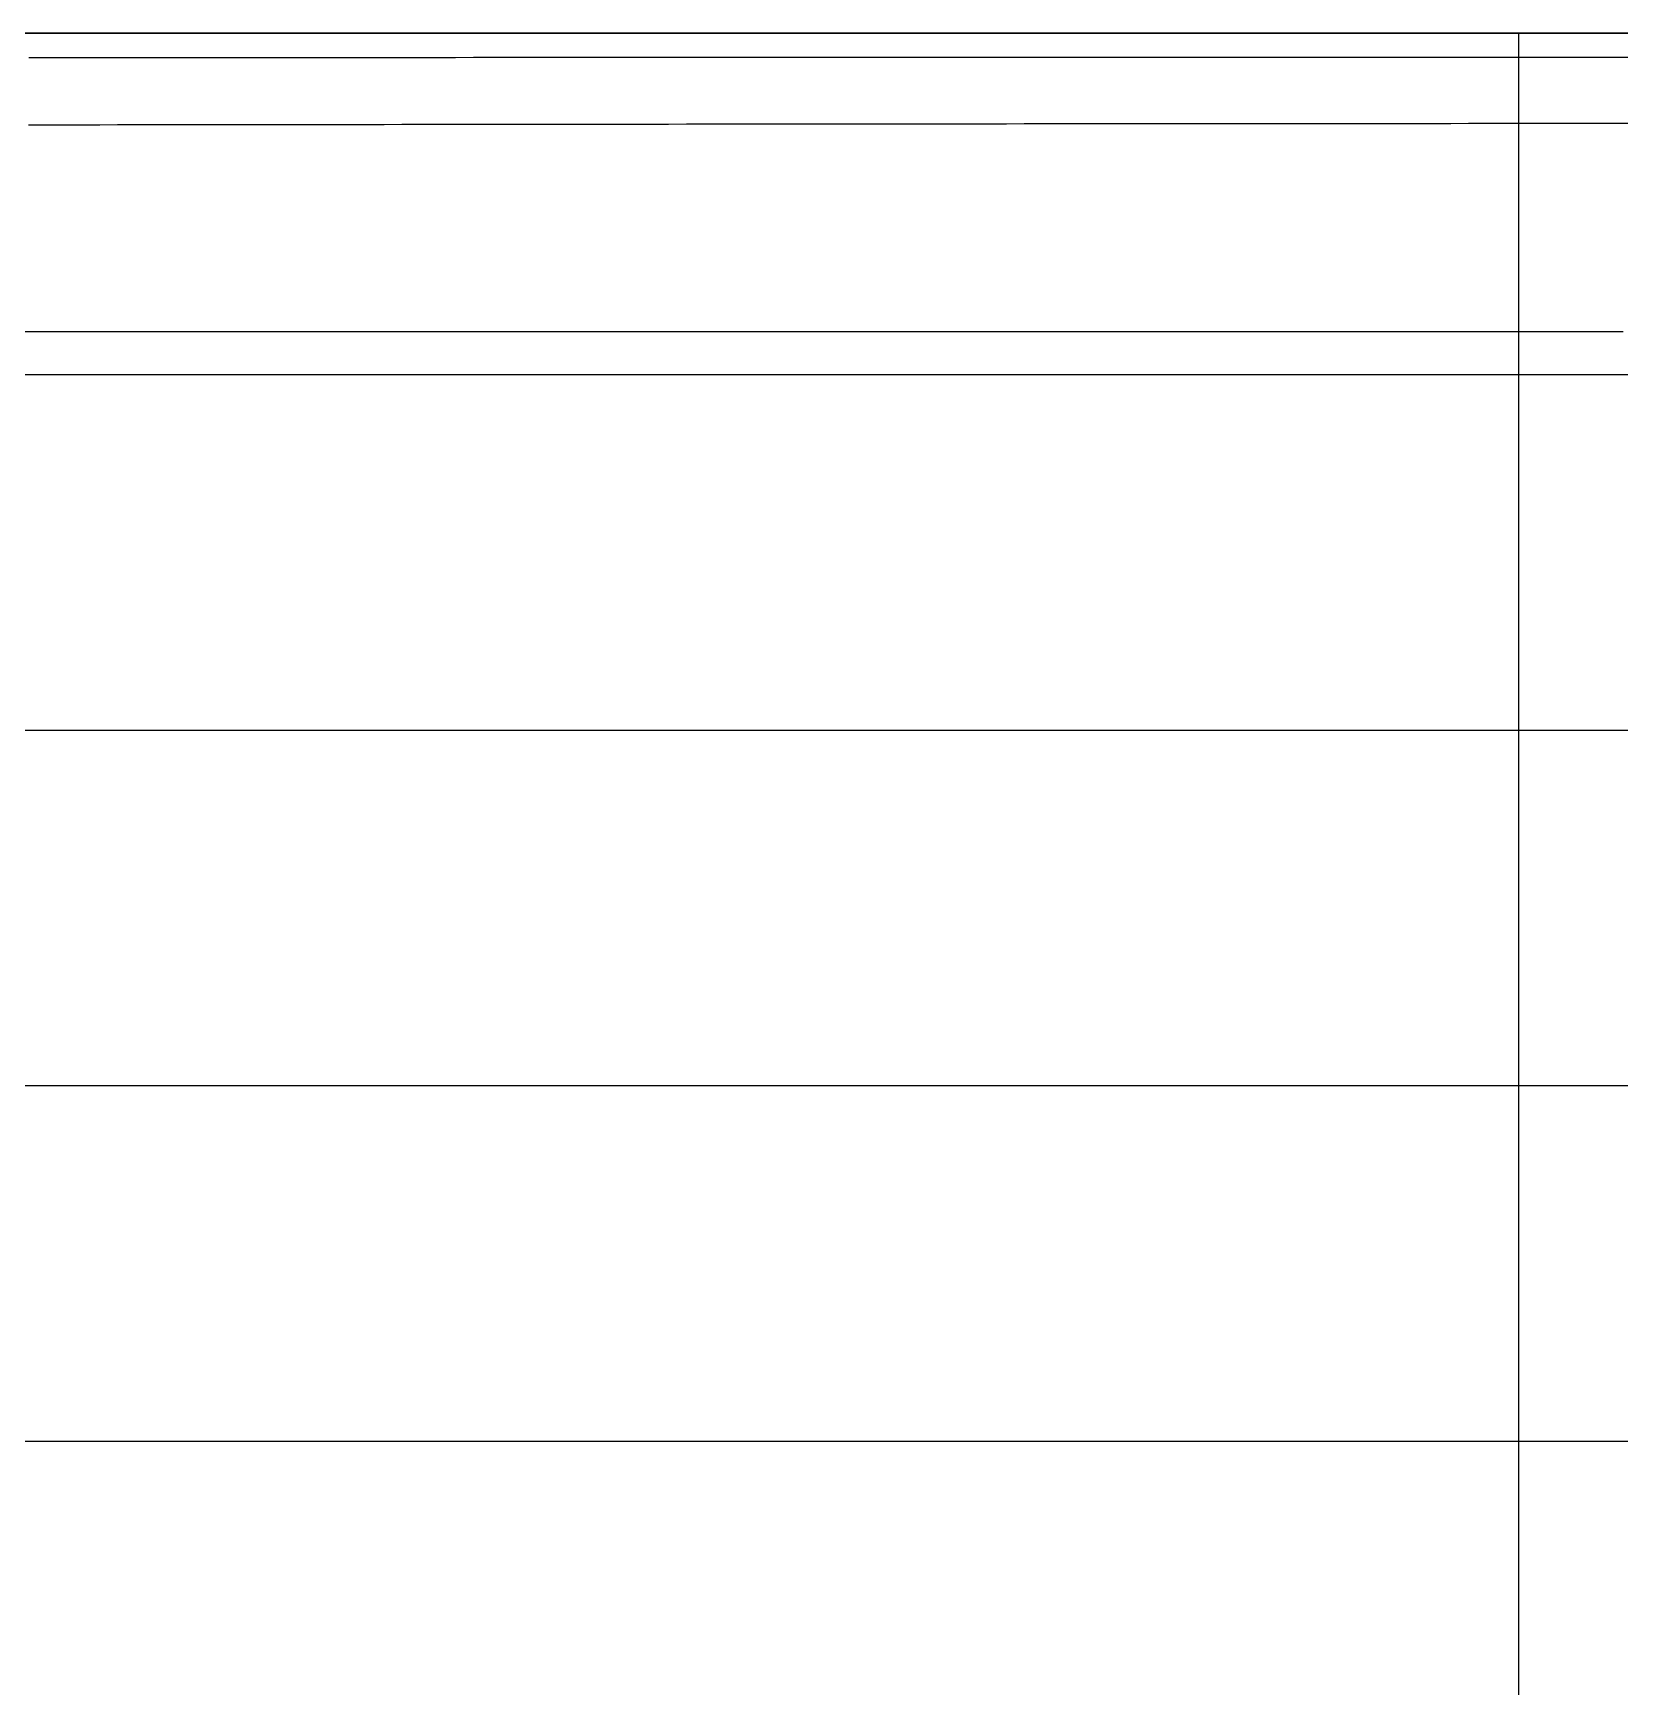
# Model space of a CAD drawing. Header units: millimetres. Extents: x 219888 to 472088, y 91183 to 209983.
# Drawn here: x 328426 to 337352, y 132037 to 141340 of the extents above; entities that cross this region are included whole.
import ezdxf

# ---------------------------------------------------------------- set-up
doc = ezdxf.new("R2010")
doc.units = ezdxf.units.MM
doc.layers.add('Waterlines', color=7, linetype='Continuous')
doc.layers.add('网格线和标注', color=7, linetype='Continuous')

msp = doc.modelspace()

# ---------------------------------------------------------------- linework, layer by layer
at = {"layer": 'Waterlines', "color": 135}
for points in [[(337427.114, 141339.696), (337327.104, 141339.696), (337227.114, 141339.696), (337127.084, 141339.696), (337027.074, 141339.696), (336927.104, 141339.696), (336827.064, 141339.696), (336727.064, 141339.696), (336627.084, 141339.696), (336527.064, 141339.696), (336427.064, 141339.696), (336327.054, 141339.696), (336227.064, 141339.696), (336127.044, 141339.696), (336027.104, 141339.696), (335927.054, 141339.696), (335827.084, 141339.696), (335727.034, 141339.696), (335627.044, 141339.696), (335527.084, 141339.696), (335427.074, 141339.696), (335327.074, 141339.696), (335227.064, 141339.696), (335127.044, 141339.696), (335027.044, 141339.696), (334927.024, 141339.696), (334827.024, 141339.696), (334727.054, 141339.696), (334627.034, 141339.696), (334526.984, 141339.696), (334427.024, 141339.696), (334327.024, 141339.696), (334226.994, 141339.696), (334126.984, 141339.696), (334026.984, 141339.696), (333926.974, 141339.696), (333826.964, 141339.696), (333726.954, 141339.696), (333626.984, 141339.696), (333526.984, 141339.696), (333426.984, 141339.696), (333326.944, 141339.696), (333227.004, 141339.696), (333126.954, 141339.696), (333026.984, 141339.696), (332926.934, 141339.696), (332826.964, 141339.696), (332726.904, 141339.696), (332626.934, 141339.696), (332526.904, 141339.696), (332426.904, 141339.696), (332326.934, 141339.696), (332226.904, 141339.696), (332126.934, 141339.696), (332026.914, 141339.696), (331926.934, 141339.696), (331826.904, 141339.696), (331726.864, 141339.696), (331626.914, 141339.696), (331526.874, 141339.696), (331426.924, 141339.696), (331326.884, 141339.696), (331226.804, 141339.696), (331126.884, 141339.696), (331026.824, 141339.696), (330926.804, 141339.696), (330826.834, 141339.696), (330726.814, 141339.696), (330626.844, 141339.696), (330526.834, 141339.696), (330426.854, 141339.696), (330326.844, 141339.696), (330226.804, 141339.696), (330126.834, 141339.696), (330026.814, 141339.696), (329926.814, 141339.696), (329826.834, 141339.696), (329726.794, 141339.696), (329626.824, 141339.696), (329526.804, 141339.696), (329426.774, 141339.696), (329326.794, 141339.696), (329226.794, 141339.696), (329126.814, 141339.696), (329026.734, 141339.696), (328926.764, 141339.696), (328826.824, 141339.696), (328726.744, 141339.696), (328626.764, 141339.696), (328526.814, 141339.696), (328426.704, 141339.696), (328326.684, 141339.696)], [(337427.624, 141339.696), (337327.604, 141339.696), (337227.614, 141339.696), (337127.584, 141339.696), (337027.594, 141339.696), (336927.504, 141339.696), (336827.514, 141339.696), (336727.484, 141339.696), (336627.624, 141339.696), (336527.634, 141339.696), (336427.554, 141339.696), (336327.574, 141339.696), (336227.544, 141339.696), (336127.574, 141339.696), (336027.484, 141339.696), (335927.504, 141339.696), (335827.434, 141339.696), (335727.454, 141339.696), (335627.354, 141339.696), (335527.314, 141339.696), (335427.524, 141339.696), (335327.454, 141339.696), (335227.404, 141339.696), (335127.264, 141339.696), (335027.374, 141339.696), (334927.404, 141339.696), (334827.344, 141339.696), (334727.254, 141339.696), (334626.944, 141339.696), (334528.334, 141339.696), (334427.954, 141339.696), (334327.994, 141339.696), (334227.774, 141339.696), (334127.714, 141339.696), (334027.654, 141339.696), (333927.694, 141339.696), (333827.674, 141339.696), (333727.614, 141339.696), (333627.654, 141339.696), (333527.654, 141339.696), (333427.664, 141339.696), (333327.614, 141339.696), (333227.644, 141339.696), (333127.634, 141339.696), (333027.644, 141339.696), (332927.624, 141339.696), (332827.664, 141339.696), (332727.614, 141339.696), (332627.624, 141339.696), (332527.634, 141339.696), (332427.614, 141339.696), (332327.654, 141339.696), (332227.644, 141339.696), (332127.654, 141339.696), (332027.634, 141339.696), (331927.634, 141339.696), (331827.704, 141339.696), (331727.574, 141339.696), (331627.654, 141339.696), (331527.564, 141339.696), (331427.604, 141339.696), (331327.604, 141339.696), (331227.514, 141339.696), (331127.584, 141339.696), (331027.634, 141339.696), (330927.594, 141339.696), (330827.644, 141339.696), (330727.614, 141339.696), (330627.594, 141339.696), (330527.464, 141339.696), (330427.624, 141339.696), (330327.584, 141339.696), (330227.514, 141339.696), (330127.574, 141339.696), (330027.594, 141339.696), (329927.494, 141339.696), (329827.564, 141339.696), (329727.544, 141339.696), (329627.494, 141339.696), (329527.554, 141339.696), (329427.574, 141339.696), (329327.494, 141339.696), (329227.544, 141339.696), (329127.534, 141339.696), (329027.524, 141339.696), (328927.514, 141339.696), (328827.514, 141339.696), (328727.504, 141339.696), (328627.584, 141339.696), (328527.564, 141339.696), (328427.504, 141339.696), (328327.534, 141339.696)], [(337432.034, 141339.696), (337332.004, 141339.696), (337232.014, 141339.696), (337132.004, 141339.696), (337031.984, 141339.696), (336931.944, 141339.696), (336831.954, 141339.696), (336731.944, 141339.696), (336631.944, 141339.696), (336531.904, 141339.696), (336431.884, 141339.696), (336331.864, 141339.696), (336231.864, 141339.696), (336131.834, 141339.696), (336031.854, 141339.696), (335931.824, 141339.696), (335831.754, 141339.696), (335731.794, 141339.696), (335631.774, 141339.696), (335531.704, 141339.696), (335431.734, 141339.696), (335331.734, 141339.696), (335231.704, 141339.696), (335131.684, 141339.696), (335031.654, 141339.696), (334931.684, 141339.696), (334831.594, 141339.696), (334731.634, 141339.696), (334631.604, 141339.696), (334531.564, 141339.696), (334431.564, 141339.696), (334331.494, 141339.696), (334231.504, 141339.696), (334131.554, 141339.696), (334031.484, 141339.696), (333931.514, 141339.696), (333831.474, 141339.696), (333731.454, 141339.696), (333631.434, 141339.696), (333531.424, 141339.696), (333431.434, 141339.696), (333331.374, 141339.696), (333231.414, 141339.696), (333131.394, 141339.696), (333031.374, 141339.696), (332931.334, 141339.696), (332831.304, 141339.696), (332731.304, 141339.696), (332631.314, 141339.696), (332531.324, 141339.696), (332431.264, 141339.696), (332331.164, 141339.696), (332231.244, 141339.696), (332131.204, 141339.696), (332031.284, 141339.696), (331931.224, 141339.696), (331831.194, 141339.696), (331731.154, 141339.696), (331631.114, 141339.696), (331531.164, 141339.696), (331431.134, 141339.696), (331331.104, 141339.696), (331231.134, 141339.696), (331131.094, 141339.696), (331031.064, 141339.696), (330931.074, 141339.696), (330830.954, 141339.696), (330731.094, 141339.696), (330630.934, 141339.696), (330530.974, 141339.696), (330430.954, 141339.696), (330330.954, 141339.696), (330230.904, 141339.696), (330130.944, 141339.696), (330030.874, 141339.696), (329930.984, 141339.696), (329830.844, 141339.696), (329730.944, 141339.696), (329630.774, 141339.696), (329530.854, 141339.696), (329430.784, 141339.696), (329330.804, 141339.696), (329230.804, 141339.696), (329130.834, 141339.696), (329030.744, 141339.696), (328930.754, 141339.696), (328830.714, 141339.696), (328730.684, 141339.696), (328630.724, 141339.696), (328530.664, 141339.696), (328430.594, 141339.696), (328330.664, 141339.696)], [(337354.164, 141339.696), (337254.134, 141339.696), (337154.044, 141339.696), (337053.974, 141339.696), (336953.934, 141339.696), (336853.864, 141339.696), (336753.784, 141339.696), (336653.744, 141339.696), (336553.644, 141339.696), (336453.584, 141339.696), (336353.534, 141339.696), (336253.444, 141339.696), (336153.394, 141339.696), (336053.364, 141339.696), (335953.274, 141339.696), (335853.214, 141339.696), (335753.164, 141339.696), (335653.074, 141339.696), (335553.024, 141339.696), (335452.964, 141339.696), (335352.884, 141339.696), (335252.804, 141339.696), (335152.774, 141339.696), (335052.684, 141339.696), (334952.644, 141339.696), (334852.574, 141339.696), (334752.494, 141339.696), (334652.464, 141339.696), (334552.374, 141339.696), (334452.334, 141339.696), (334352.254, 141339.696), (334252.204, 141339.696), (334152.144, 141339.696), (334052.064, 141339.696), (333951.994, 141339.696), (333851.944, 141339.696), (333751.884, 141339.696), (333651.824, 141339.696), (333551.734, 141339.696), (333451.684, 141339.696), (333351.604, 141339.696), (333251.544, 141339.696), (333151.494, 141339.696), (333051.434, 141339.696), (332951.374, 141339.696), (332851.324, 141339.696), (332751.234, 141339.696), (332651.164, 141339.696), (332551.124, 141339.696), (332451.054, 141339.696), (332350.924, 141339.696), (332250.874, 141339.696), (332150.794, 141339.696), (332050.764, 141339.696), (331950.664, 141339.696), (331850.654, 141339.696), (331750.594, 141339.696), (331650.534, 141339.696), (331550.474, 141339.696), (331450.414, 141339.696), (331350.334, 141339.696), (331250.304, 141339.696), (331150.204, 141339.696), (331050.154, 141339.696), (330950.064, 141339.696), (330850.044, 141339.696), (330749.944, 141339.696), (330649.884, 141339.696), (330549.864, 141339.696), (330449.764, 141339.696), (330349.744, 141339.696), (330249.644, 141339.696), (330149.574, 141339.696), (330049.464, 141339.696), (329949.514, 141339.696), (329849.394, 141339.696), (329749.314, 141339.696), (329649.214, 141339.696), (329549.204, 141339.696), (329449.064, 141339.696), (329349.134, 141339.696), (329249.004, 141339.696), (329148.974, 141339.696), (329048.904, 141339.696), (328948.904, 141339.696), (328848.794, 141339.696), (328748.664, 141339.696), (328648.604, 141339.696), (328548.554, 141339.696), (328448.444, 141339.696), (328348.484, 141339.696)], [(337355.224, 141339.696), (337255.104, 141339.696), (337155.074, 141339.696), (337054.984, 141339.696), (336954.894, 141339.696), (336854.874, 141339.696), (336754.814, 141339.696), (336654.724, 141339.696), (336554.644, 141339.696), (336454.634, 141339.696), (336354.574, 141339.696), (336254.414, 141339.696), (336154.414, 141339.696), (336054.394, 141339.696), (335954.284, 141339.696), (335854.234, 141339.696), (335754.164, 141339.696), (335654.074, 141339.696), (335554.054, 141339.696), (335453.964, 141339.696), (335353.904, 141339.696), (335253.874, 141339.696), (335153.784, 141339.696), (335053.694, 141339.696), (334953.704, 141339.696), (334853.604, 141339.696), (334753.534, 141339.696), (334653.484, 141339.696), (334553.374, 141339.696), (334453.344, 141339.696), (334353.294, 141339.696), (334253.204, 141339.696), (334153.164, 141339.696), (334053.114, 141339.696), (333952.994, 141339.696), (333852.964, 141339.696), (333752.854, 141339.696), (333652.824, 141339.696), (333552.734, 141339.696), (333452.654, 141339.696), (333352.644, 141339.696), (333252.504, 141339.696), (333152.474, 141339.696), (333052.414, 141339.696), (332952.354, 141339.696), (332852.294, 141339.696), (332752.194, 141339.696), (332652.144, 141339.696), (332552.114, 141339.696), (332451.994, 141339.696), (332352.014, 141339.696), (332251.844, 141339.696), (332151.844, 141339.696), (332051.784, 141339.696), (331951.684, 141339.696), (331851.604, 141339.696), (331751.584, 141339.696), (331651.494, 141339.696), (331551.424, 141339.696), (331451.354, 141339.696), (331351.294, 141339.696), (331251.254, 141339.696), (331151.174, 141339.696), (331051.084, 141339.696), (330951.014, 141339.696), (330850.904, 141339.696), (330750.914, 141339.696), (330650.794, 141339.696), (330550.804, 141339.696), (330450.644, 141339.696), (330350.614, 141339.696), (330250.564, 141339.696), (330150.514, 141339.696), (330050.444, 141339.696), (329950.324, 141339.696), (329850.244, 141339.696), (329750.214, 141339.696), (329650.144, 141339.696), (329550.104, 141339.696), (329450.064, 141339.696), (329349.914, 141339.696), (329249.974, 141339.696), (329149.834, 141339.696), (329049.814, 141339.696), (328949.714, 141339.696), (328849.684, 141339.696), (328749.624, 141339.696), (328649.574, 141339.696), (328549.524, 141339.696), (328449.424, 141339.696), (328349.344, 141339.696)], [(337353.004, 141339.696), (337252.994, 141339.696), (337152.914, 141339.696), (337052.914, 141339.696), (336952.904, 141339.696), (336852.874, 141339.696), (336752.844, 141339.696), (336652.824, 141339.696), (336552.814, 141339.696), (336452.764, 141339.696), (336352.794, 141339.696), (336252.724, 141339.696), (336152.724, 141339.696), (336052.694, 141339.696), (335952.674, 141339.696), (335852.644, 141339.696), (335752.634, 141339.696), (335652.594, 141339.696), (335552.584, 141339.696), (335452.574, 141339.696), (335352.534, 141339.696), (335252.514, 141339.696), (335152.494, 141339.696), (335052.504, 141339.696), (334952.464, 141339.696), (334852.414, 141339.696), (334752.494, 141339.696), (334652.414, 141339.696), (334552.374, 141339.696), (334452.404, 141339.696), (334352.344, 141339.696), (334252.364, 141339.696), (334152.334, 141339.696), (334052.274, 141339.696), (333952.284, 141339.696), (333852.194, 141339.696), (333752.214, 141339.696), (333652.224, 141339.696), (333552.134, 141339.696), (333452.134, 141339.696), (333352.124, 141339.696), (333252.094, 141339.696), (333152.044, 141339.696), (333052.054, 141339.696), (332952.034, 141339.696), (332852.034, 141339.696), (332751.974, 141339.696), (332651.964, 141339.696), (332551.974, 141339.696), (332451.904, 141339.696), (332351.904, 141339.696), (332251.844, 141339.696), (332151.854, 141339.696), (332051.854, 141339.696), (331951.734, 141339.696), (331851.814, 141339.696), (331751.784, 141339.696), (331651.734, 141339.696), (331551.744, 141339.696), (331451.654, 141339.696), (331351.684, 141339.696), (331251.654, 141339.696), (331151.594, 141339.696), (331051.604, 141339.696), (330951.574, 141339.696), (330851.594, 141339.696), (330751.504, 141339.696), (330651.514, 141339.696), (330551.494, 141339.696), (330451.494, 141339.696), (330351.414, 141339.696), (330251.434, 141339.696), (330151.434, 141339.696), (330051.374, 141339.696), (329951.444, 141339.696), (329851.294, 141339.696), (329751.384, 141339.696), (329651.204, 141339.696), (329551.214, 141339.696), (329451.254, 141339.696), (329351.194, 141339.696), (329251.174, 141339.696), (329151.124, 141339.696), (329051.124, 141339.696), (328951.124, 141339.696), (328851.074, 141339.696), (328751.044, 141339.696), (328651.054, 141339.696), (328551.104, 141339.696), (328451.004, 141339.696), (328350.984, 141339.696)], [(337363.984, 141339.696), (337263.964, 141339.696), (337163.894, 141339.696), (337063.884, 141339.696), (336963.814, 141339.696), (336863.784, 141339.696), (336763.744, 141339.696), (336663.694, 141339.696), (336563.634, 141339.696), (336463.604, 141339.696), (336363.574, 141339.696), (336263.514, 141339.696), (336163.494, 141339.696), (336063.424, 141339.696), (335963.374, 141339.696), (335863.364, 141339.696), (335763.304, 141339.696), (335663.274, 141339.696), (335563.224, 141339.696), (335463.154, 141339.696), (335363.134, 141339.696), (335263.064, 141339.696), (335163.024, 141339.696), (335062.994, 141339.696), (334962.954, 141339.696), (334862.884, 141339.696), (334762.854, 141339.696), (334662.804, 141339.696), (334562.794, 141339.696), (334462.744, 141339.696), (334362.664, 141339.696), (334262.624, 141339.696), (334162.624, 141339.696), (334062.544, 141339.696), (333962.504, 141339.696), (333862.494, 141339.696), (333762.414, 141339.696), (333662.384, 141339.696), (333562.324, 141339.696), (333462.264, 141339.696), (333362.224, 141339.696), (333262.204, 141339.696), (333162.174, 141339.696), (333062.134, 141339.696), (332962.034, 141339.696), (332861.954, 141339.696), (332761.924, 141339.696), (332661.894, 141339.696), (332561.854, 141339.696), (332461.834, 141339.696), (332361.784, 141339.696), (332261.754, 141339.696), (332161.664, 141339.696), (332061.614, 141339.696), (331961.654, 141339.696), (331861.564, 141339.696), (331761.554, 141339.696), (331661.454, 141339.696), (331561.424, 141339.696), (331461.434, 141339.696), (331361.364, 141339.696), (331261.354, 141339.696), (331161.314, 141339.696), (331061.274, 141339.696), (330961.194, 141339.696), (330861.064, 141339.696), (330761.114, 141339.696), (330661.054, 141339.696), (330561.004, 141339.696), (330461.014, 141339.696), (330360.934, 141339.696), (330260.864, 141339.696), (330160.864, 141339.696), (330060.874, 141339.696), (329960.814, 141339.696), (329860.754, 141339.696), (329760.664, 141339.696), (329660.674, 141339.696), (329560.614, 141339.696), (329460.624, 141339.696), (329360.524, 141339.696), (329260.534, 141339.696), (329160.414, 141339.696), (329060.384, 141339.696), (328960.314, 141339.696), (328860.294, 141339.696), (328760.234, 141339.696), (328660.124, 141339.696), (328560.134, 141339.696), (328460.154, 141339.696), (328360.084, 141339.696)], [(337369.184, 141339.696), (337269.194, 141339.696), (337169.234, 141339.696), (337069.174, 141339.696), (336969.114, 141339.696), (336869.224, 141339.696), (336769.174, 141339.696), (336669.154, 141339.696), (336569.134, 141339.696), (336469.164, 141339.696), (336369.154, 141339.696), (336269.144, 141339.696), (336169.164, 141339.696), (336069.094, 141339.696), (335969.164, 141339.696), (335869.174, 141339.696), (335769.094, 141339.696), (335669.134, 141339.696), (335569.134, 141339.696), (335469.094, 141339.696), (335369.104, 141339.696), (335269.084, 141339.696), (335169.124, 141339.696), (335069.114, 141339.696), (334969.054, 141339.696), (334869.064, 141339.696), (334769.064, 141339.696), (334669.094, 141339.696), (334569.074, 141339.696), (334469.104, 141339.696), (334369.014, 141339.696), (334269.034, 141339.696), (334169.074, 141339.696), (334069.034, 141339.696), (333969.064, 141339.696), (333868.994, 141339.696), (333769.014, 141339.696), (333669.044, 141339.696), (333569.024, 141339.696), (333469.024, 141339.696), (333369.024, 141339.696), (333269.054, 141339.696), (333168.974, 141339.696), (333069.014, 141339.696), (332969.054, 141339.696), (332868.964, 141339.696), (332769.024, 141339.696), (332668.954, 141339.696), (332569.004, 141339.696), (332468.984, 141339.696), (332369.034, 141339.696), (332268.984, 141339.696), (332169.004, 141339.696), (332068.914, 141339.696), (331968.924, 141339.696), (331868.944, 141339.696), (331769.004, 141339.696), (331668.904, 141339.696), (331568.934, 141339.696), (331468.964, 141339.696), (331369.004, 141339.696), (331268.914, 141339.696), (331168.944, 141339.696), (331068.914, 141339.696), (330968.904, 141339.696), (330868.964, 141339.696), (330768.924, 141339.696), (330668.914, 141339.696), (330568.944, 141339.696), (330468.934, 141339.696), (330368.894, 141339.696), (330268.874, 141339.696), (330168.974, 141339.696), (330068.914, 141339.696), (329968.894, 141339.696), (329868.894, 141339.696), (329768.864, 141339.696), (329668.894, 141339.696), (329568.914, 141339.696), (329468.784, 141339.696), (329368.804, 141339.696), (329268.874, 141339.696), (329168.824, 141339.696), (329068.824, 141339.696), (328968.784, 141339.696), (328868.794, 141339.696), (328768.784, 141339.696), (328668.844, 141339.696), (328568.684, 141339.696), (328468.734, 141339.696), (328368.794, 141339.696)], [(337377.204, 141339.696), (337277.174, 141339.696), (337177.204, 141339.696), (337077.184, 141339.696), (336977.214, 141339.696), (336877.204, 141339.696), (336777.174, 141339.696), (336677.154, 141339.696), (336577.184, 141339.696), (336477.134, 141339.696), (336377.204, 141339.696), (336277.174, 141339.696), (336177.124, 141339.696), (336077.134, 141339.696), (335977.104, 141339.696), (335877.154, 141339.696), (335777.114, 141339.696), (335677.084, 141339.696), (335577.104, 141339.696), (335477.054, 141339.696), (335377.084, 141339.696), (335277.024, 141339.696), (335177.074, 141339.696), (335077.044, 141339.696), (334977.044, 141339.696), (334877.044, 141339.696), (334777.024, 141339.696), (334676.994, 141339.696), (334576.964, 141339.696), (334476.924, 141339.696), (334376.974, 141339.696), (334276.954, 141339.696), (334176.924, 141339.696), (334076.954, 141339.696), (333976.954, 141339.696), (333876.964, 141339.696), (333776.884, 141339.696), (333676.914, 141339.696), (333576.854, 141339.696), (333476.904, 141339.696), (333376.894, 141339.696), (333276.914, 141339.696), (333176.884, 141339.696), (333076.904, 141339.696), (332976.944, 141339.696), (332876.874, 141339.696), (332776.914, 141339.696), (332676.864, 141339.696), (332576.854, 141339.696), (332476.894, 141339.696), (332376.864, 141339.696), (332276.924, 141339.696), (332176.874, 141339.696), (332076.854, 141339.696), (331976.854, 141339.696), (331876.854, 141339.696), (331776.824, 141339.696), (331676.814, 141339.696), (331576.864, 141339.696), (331476.774, 141339.696), (331376.784, 141339.696), (331276.754, 141339.696), (331176.804, 141339.696), (331076.804, 141339.696), (330976.774, 141339.696), (330876.754, 141339.696), (330776.764, 141339.696), (330676.774, 141339.696), (330576.714, 141339.696), (330476.714, 141339.696), (330376.754, 141339.696), (330276.734, 141339.696), (330176.664, 141339.696), (330076.704, 141339.696), (329976.714, 141339.696), (329876.684, 141339.696), (329776.674, 141339.696), (329676.664, 141339.696), (329576.664, 141339.696), (329476.614, 141339.696), (329376.634, 141339.696), (329276.634, 141339.696), (329176.614, 141339.696), (329076.674, 141339.696), (328976.714, 141339.696), (328876.624, 141339.696), (328776.534, 141339.696), (328676.574, 141339.696), (328576.604, 141339.696), (328476.614, 141339.696), (328376.574, 141339.696)], [(337378.434, 141339.696), (337278.444, 141339.696), (337178.404, 141339.696), (337078.444, 141339.696), (336978.414, 141339.696), (336878.394, 141339.696), (336778.424, 141339.696), (336678.404, 141339.696), (336578.384, 141339.696), (336478.384, 141339.696), (336378.394, 141339.696), (336278.394, 141339.696), (336178.404, 141339.696), (336078.364, 141339.696), (335978.354, 141339.696), (335878.344, 141339.696), (335778.374, 141339.696), (335678.364, 141339.696), (335578.364, 141339.696), (335478.384, 141339.696), (335378.354, 141339.696), (335278.334, 141339.696), (335178.374, 141339.696), (335078.324, 141339.696), (334978.334, 141339.696), (334878.364, 141339.696), (334778.324, 141339.696), (334678.314, 141339.696), (334578.324, 141339.696), (334478.324, 141339.696), (334378.324, 141339.696), (334278.284, 141339.696), (334178.294, 141339.696), (334078.274, 141339.696), (333978.284, 141339.696), (333878.334, 141339.696), (333778.294, 141339.696), (333678.254, 141339.696), (333578.264, 141339.696), (333478.314, 141339.696), (333378.264, 141339.696), (333278.294, 141339.696), (333178.304, 141339.696), (333078.274, 141339.696), (332978.264, 141339.696), (332878.264, 141339.696), (332778.264, 141339.696), (332678.254, 141339.696), (332578.254, 141339.696), (332478.254, 141339.696), (332378.234, 141339.696), (332278.214, 141339.696), (332178.204, 141339.696), (332078.214, 141339.696), (331978.214, 141339.696), (331878.244, 141339.696), (331778.204, 141339.696), (331678.204, 141339.696), (331578.184, 141339.696), (331478.194, 141339.696), (331378.194, 141339.696), (331278.174, 141339.696), (331178.214, 141339.696), (331078.204, 141339.696), (330978.194, 141339.696), (330878.144, 141339.696), (330778.184, 141339.696), (330678.184, 141339.696), (330578.144, 141339.696), (330478.214, 141339.696), (330378.194, 141339.696), (330278.134, 141339.696), (330178.184, 141339.696), (330078.124, 141339.696), (329978.124, 141339.696), (329878.174, 141339.696), (329778.114, 141339.696), (329678.164, 141339.696), (329578.124, 141339.696), (329478.154, 141339.696), (329378.094, 141339.696), (329278.174, 141339.696), (329178.174, 141339.696), (329078.114, 141339.696), (328978.034, 141339.696), (328878.074, 141339.696), (328778.124, 141339.696), (328678.104, 141339.696), (328578.164, 141339.696), (328478.034, 141339.696), (328378.124, 141339.696)], [(337385.314, 141339.696), (337285.314, 141339.696), (337185.334, 141339.696), (337085.314, 141339.696), (336985.284, 141339.696), (336885.284, 141339.696), (336785.294, 141339.696), (336685.314, 141339.696), (336585.294, 141339.696), (336485.304, 141339.696), (336385.234, 141339.696), (336285.284, 141339.696), (336185.274, 141339.696), (336085.234, 141339.696), (335985.234, 141339.696), (335885.244, 141339.696), (335785.204, 141339.696), (335685.254, 141339.696), (335585.184, 141339.696), (335485.224, 141339.696), (335385.194, 141339.696), (335285.194, 141339.696), (335185.184, 141339.696), (335085.184, 141339.696), (334985.174, 141339.696), (334885.184, 141339.696), (334785.194, 141339.696), (334685.174, 141339.696), (334585.144, 141339.696), (334485.174, 141339.696), (334385.154, 141339.696), (334285.124, 141339.696), (334185.134, 141339.696), (334085.124, 141339.696), (333985.124, 141339.696), (333885.094, 141339.696), (333785.064, 141339.696), (333685.094, 141339.696), (333585.094, 141339.696), (333485.054, 141339.696), (333385.044, 141339.696), (333285.014, 141339.696), (333185.034, 141339.696), (333085.044, 141339.696), (332985.084, 141339.696), (332884.994, 141339.696), (332785.024, 141339.696), (332685.004, 141339.696), (332584.974, 141339.696), (332484.984, 141339.696), (332385.014, 141339.696), (332284.924, 141339.696), (332184.914, 141339.696), (332084.984, 141339.696), (331984.984, 141339.696), (331884.994, 141339.696), (331784.924, 141339.696), (331685.024, 141339.696), (331584.884, 141339.696), (331484.914, 141339.696), (331384.984, 141339.696), (331284.854, 141339.696), (331184.904, 141339.696), (331084.894, 141339.696), (330984.944, 141339.696), (330884.894, 141339.696), (330784.894, 141339.696), (330684.924, 141339.696), (330584.884, 141339.696), (330484.924, 141339.696), (330384.884, 141339.696), (330284.904, 141339.696), (330184.814, 141339.696), (330084.854, 141339.696), (329984.844, 141339.696), (329884.834, 141339.696), (329784.884, 141339.696), (329684.824, 141339.696), (329584.754, 141339.696), (329484.854, 141339.696), (329384.794, 141339.696), (329284.714, 141339.696), (329184.824, 141339.696), (329084.814, 141339.696), (328984.834, 141339.696), (328884.814, 141339.696), (328784.774, 141339.696), (328684.704, 141339.696), (328584.854, 141339.696), (328484.744, 141339.696), (328384.724, 141339.696)], [(337391.584, 141339.696), (337291.564, 141339.696), (337191.504, 141339.696), (337091.474, 141339.696), (336991.444, 141339.696), (336891.384, 141339.696), (336791.394, 141339.696), (336691.314, 141339.696), (336591.264, 141339.696), (336491.264, 141339.696), (336391.194, 141339.696), (336291.154, 141339.696), (336191.154, 141339.696), (336091.064, 141339.696), (335991.064, 141339.696), (335891.004, 141339.696), (335790.974, 141339.696), (335690.924, 141339.696), (335590.894, 141339.696), (335490.874, 141339.696), (335390.814, 141339.696), (335290.784, 141339.696), (335190.764, 141339.696), (335090.714, 141339.696), (334990.674, 141339.696), (334890.624, 141339.696), (334790.584, 141339.696), (334690.544, 141339.696), (334590.504, 141339.696), (334490.474, 141339.696), (334390.444, 141339.696), (334290.394, 141339.696), (334190.344, 141339.696), (334090.314, 141339.696), (333990.264, 141339.696), (333890.204, 141339.696), (333790.194, 141339.696), (333690.184, 141339.696), (333590.104, 141339.696), (333490.094, 141339.696), (333390.054, 141339.696), (333289.964, 141339.696), (333189.994, 141339.696), (333089.934, 141339.696), (332989.894, 141339.696), (332889.864, 141339.696), (332789.734, 141339.696), (332689.704, 141339.696), (332589.704, 141339.696), (332489.654, 141339.696), (332389.594, 141339.696), (332289.604, 141339.696), (332189.544, 141339.696), (332089.534, 141339.696), (331989.454, 141339.696), (331889.474, 141339.696), (331789.424, 141339.696), (331689.374, 141339.696), (331589.324, 141339.696), (331489.334, 141339.696), (331389.294, 141339.696), (331289.254, 141339.696), (331189.194, 141339.696), (331089.124, 141339.696), (330989.104, 141339.696), (330889.044, 141339.696), (330788.994, 141339.696), (330689.014, 141339.696), (330588.994, 141339.696), (330488.924, 141339.696), (330388.914, 141339.696), (330288.864, 141339.696), (330188.794, 141339.696), (330088.804, 141339.696), (329988.724, 141339.696), (329888.694, 141339.696), (329788.674, 141339.696), (329688.604, 141339.696), (329588.534, 141339.696), (329488.554, 141339.696), (329388.464, 141339.696), (329288.444, 141339.696), (329188.384, 141339.696), (329088.444, 141339.696), (328988.334, 141339.696), (328888.334, 141339.696), (328788.234, 141339.696), (328688.164, 141339.696), (328588.254, 141339.696), (328488.184, 141339.696), (328388.114, 141339.696)], [(337402.634, 141339.696), (337303.624, 141339.696), (337202.294, 141339.696), (337103.424, 141339.696), (337001.994, 141339.696), (336902.614, 141339.696), (336802.564, 141339.696), (336701.414, 141339.696), (336602.664, 141339.696), (336501.364, 141339.696), (336402.164, 141339.696), (336301.344, 141339.696), (336201.094, 141339.696), (336101.734, 141339.696), (336000.694, 141339.696), (335901.444, 141339.696), (335800.344, 141339.696), (335700.614, 141339.696), (335600.844, 141339.696), (335499.944, 141339.696), (335400.774, 141339.696), (335299.724, 141339.696), (335199.974, 141339.696), (335099.984, 141339.696), (334999.274, 141339.696), (334899.994, 141339.696), (334799.094, 141339.696), (334699.134, 141339.696), (334599.274, 141339.696), (334498.634, 141339.696), (334399.184, 141339.696), (334298.314, 141339.696), (334198.034, 141339.696), (334098.654, 141339.696), (333998.024, 141339.696), (333898.304, 141339.696), (333797.554, 141339.696), (333697.334, 141339.696), (333597.974, 141339.696), (333497.394, 141339.696), (333397.024, 141339.696), (333297.224, 141339.696), (333197.044, 141339.696), (333097.044, 141339.696), (332996.254, 141339.696), (332896.284, 141339.696), (332796.724, 141339.696), (332696.244, 141339.696), (332595.514, 141339.696), (332496.114, 141339.696), (332395.964, 141339.696), (332295.454, 141339.696), (332195.424, 141339.696), (332095.534, 141339.696), (331995.204, 141339.696), (331894.714, 141339.696), (331795.044, 141339.696), (331694.814, 141339.696), (331594.454, 141339.696), (331494.474, 141339.696), (331394.384, 141339.696), (331294.154, 141339.696), (331194.014, 141339.696), (331093.884, 141339.696), (330993.784, 141339.696), (330893.554, 141339.696), (330793.404, 141339.696), (330693.424, 141339.696), (330593.214, 141339.696), (330492.864, 141339.696), (330392.954, 141339.696), (330292.914, 141339.696), (330192.364, 141339.696), (330092.334, 141339.696), (329992.624, 141339.696), (329891.654, 141339.696), (329791.484, 141339.696), (329692.314, 141339.696), (329590.934, 141339.696), (329491.124, 141339.696), (329391.894, 141339.696), (329291.094, 141339.696), (329190.704, 141339.696), (329091.244, 141339.696), (328991.134, 141339.696), (328890.104, 141339.696), (328790.004, 141339.696), (328690.934, 141339.696), (328589.754, 141339.696), (328489.524, 141339.696), (328390.294, 141339.696)], [(337391.484, 141339.696), (337291.464, 141339.696), (337191.494, 141339.696), (337091.434, 141339.696), (336991.454, 141339.696), (336891.454, 141339.696), (336791.434, 141339.696), (336691.464, 141339.696), (336591.434, 141339.696), (336491.384, 141339.696), (336391.434, 141339.696), (336291.444, 141339.696), (336191.404, 141339.696), (336091.424, 141339.696), (335991.424, 141339.696), (335891.414, 141339.696), (335791.364, 141339.696), (335691.404, 141339.696), (335591.354, 141339.696), (335491.374, 141339.696), (335391.364, 141339.696), (335291.364, 141339.696), (335191.384, 141339.696), (335091.314, 141339.696), (334991.334, 141339.696), (334891.344, 141339.696), (334791.324, 141339.696), (334691.314, 141339.696), (334591.294, 141339.696), (334491.344, 141339.696), (334391.244, 141339.696), (334291.264, 141339.696), (334191.284, 141339.696), (334091.264, 141339.696), (333991.274, 141339.696), (333891.294, 141339.696), (333791.274, 141339.696), (333691.274, 141339.696), (333591.314, 141339.696), (333491.224, 141339.696), (333391.254, 141339.696), (333291.244, 141339.696), (333191.224, 141339.696), (333091.254, 141339.696), (332991.274, 141339.696), (332891.244, 141339.696), (332791.264, 141339.696), (332691.214, 141339.696), (332591.214, 141339.696), (332491.204, 141339.696), (332391.224, 141339.696), (332291.164, 141339.696), (332191.214, 141339.696), (332091.254, 141339.696), (331991.214, 141339.696), (331891.184, 141339.696), (331791.244, 141339.696), (331691.214, 141339.696), (331591.204, 141339.696), (331491.184, 141339.696), (331391.184, 141339.696), (331291.164, 141339.696), (331191.174, 141339.696), (331091.134, 141339.696), (330991.134, 141339.696), (330891.124, 141339.696), (330791.174, 141339.696), (330691.084, 141339.696), (330591.134, 141339.696), (330491.164, 141339.696), (330391.124, 141339.696), (330291.064, 141339.696), (330191.074, 141339.696), (330091.134, 141339.696), (329991.094, 141339.696), (329891.084, 141339.696), (329791.114, 141339.696), (329691.104, 141339.696), (329591.154, 141339.696), (329491.094, 141339.696), (329391.134, 141339.696), (329291.034, 141339.696), (329191.074, 141339.696), (329090.964, 141339.696), (328991.074, 141339.696), (328890.974, 141339.696), (328790.944, 141339.696), (328691.024, 141339.696), (328591.034, 141339.696), (328491.034, 141339.696), (328390.914, 141339.696)], [(337402.514, 141339.696), (337302.444, 141339.696), (337202.354, 141339.696), (337102.244, 141339.696), (337002.214, 141339.696), (336902.114, 141339.696), (336801.994, 141339.696), (336701.914, 141339.696), (336601.804, 141339.696), (336501.754, 141339.696), (336401.674, 141339.696), (336301.554, 141339.696), (336201.474, 141339.696), (336101.354, 141339.696), (336001.284, 141339.696), (335901.184, 141339.696), (335801.134, 141339.696), (335701.034, 141339.696), (335600.924, 141339.696), (335500.874, 141339.696), (335400.764, 141339.696), (335300.624, 141339.696), (335200.554, 141339.696), (335100.454, 141339.696), (335000.384, 141339.696), (334900.314, 141339.696), (334800.184, 141339.696), (334700.134, 141339.696), (334600.004, 141339.696), (334499.924, 141339.696), (334399.894, 141339.696), (334299.774, 141339.696), (334199.694, 141339.696), (334099.594, 141339.696), (333999.514, 141339.696), (333899.444, 141339.696), (333799.374, 141339.696), (333699.264, 141339.696), (333599.164, 141339.696), (333499.094, 141339.696), (333399.034, 141339.696), (333298.904, 141339.696), (333198.844, 141339.696), (333098.744, 141339.696), (332998.664, 141339.696), (332898.574, 141339.696), (332798.484, 141339.696), (332698.414, 141339.696), (332598.264, 141339.696), (332498.204, 141339.696), (332398.154, 141339.696), (332298.014, 141339.696), (332197.954, 141339.696), (332097.904, 141339.696), (331997.804, 141339.696), (331897.724, 141339.696), (331797.614, 141339.696), (331697.524, 141339.696), (331597.404, 141339.696), (331497.314, 141339.696), (331397.254, 141339.696), (331297.194, 141339.696), (331197.054, 141339.696), (331096.994, 141339.696), (330996.924, 141339.696), (330896.794, 141339.696), (330796.754, 141339.696), (330696.614, 141339.696), (330596.534, 141339.696), (330496.504, 141339.696), (330396.354, 141339.696), (330296.264, 141339.696), (330196.204, 141339.696), (330096.074, 141339.696), (329996.024, 141339.696), (329895.964, 141339.696), (329795.834, 141339.696), (329695.764, 141339.696), (329595.674, 141339.696), (329495.614, 141339.696), (329395.534, 141339.696), (329295.454, 141339.696), (329195.324, 141339.696), (329095.184, 141339.696), (328995.084, 141339.696), (328895.074, 141339.696), (328794.914, 141339.696), (328694.964, 141339.696), (328594.794, 141339.696), (328494.734, 141339.696), (328394.644, 141339.696)], [(337399.854, 141339.696), (337299.834, 141339.696), (337199.814, 141339.696), (337099.814, 141339.696), (336999.754, 141339.696), (336899.734, 141339.696), (336799.754, 141339.696), (336699.734, 141339.696), (336599.684, 141339.696), (336499.684, 141339.696), (336399.654, 141339.696), (336299.634, 141339.696), (336199.624, 141339.696), (336099.594, 141339.696), (335999.574, 141339.696), (335899.564, 141339.696), (335799.534, 141339.696), (335699.514, 141339.696), (335599.474, 141339.696), (335499.434, 141339.696), (335399.444, 141339.696), (335299.444, 141339.696), (335199.424, 141339.696), (335099.394, 141339.696), (334999.364, 141339.696), (334899.314, 141339.696), (334799.314, 141339.696), (334699.284, 141339.696), (334599.264, 141339.696), (334499.244, 141339.696), (334399.214, 141339.696), (334299.194, 141339.696), (334199.174, 141339.696), (334099.174, 141339.696), (333999.124, 141339.696), (333899.104, 141339.696), (333799.094, 141339.696), (333699.054, 141339.696), (333599.074, 141339.696), (333499.014, 141339.696), (333398.994, 141339.696), (333299.004, 141339.696), (333198.964, 141339.696), (333098.964, 141339.696), (332998.904, 141339.696), (332898.924, 141339.696), (332798.824, 141339.696), (332698.804, 141339.696), (332598.774, 141339.696), (332498.794, 141339.696), (332398.714, 141339.696), (332298.704, 141339.696), (332198.744, 141339.696), (332098.754, 141339.696), (331998.704, 141339.696), (331898.704, 141339.696), (331798.604, 141339.696), (331698.644, 141339.696), (331598.624, 141339.696), (331498.594, 141339.696), (331398.554, 141339.696), (331298.544, 141339.696), (331198.504, 141339.696), (331098.524, 141339.696), (330998.474, 141339.696), (330898.464, 141339.696), (330798.454, 141339.696), (330698.424, 141339.696), (330598.434, 141339.696), (330498.394, 141339.696), (330398.374, 141339.696), (330298.394, 141339.696), (330198.324, 141339.696), (330098.254, 141339.696), (329998.274, 141339.696), (329898.184, 141339.696), (329798.234, 141339.696), (329698.184, 141339.696), (329598.054, 141339.696), (329498.174, 141339.696), (329398.114, 141339.696), (329298.114, 141339.696), (329198.104, 141339.696), (329098.014, 141339.696), (328998.034, 141339.696), (328898.064, 141339.696), (328797.994, 141339.696), (328697.964, 141339.696), (328597.984, 141339.696), (328497.904, 141339.696), (328397.914, 141339.696)], [(337412.244, 141339.696), (337312.174, 141339.696), (337212.104, 141339.696), (337112.014, 141339.696), (337011.984, 141339.696), (336911.884, 141339.696), (336811.814, 141339.696), (336711.764, 141339.696), (336611.714, 141339.696), (336511.664, 141339.696), (336411.564, 141339.696), (336311.494, 141339.696), (336211.414, 141339.696), (336111.374, 141339.696), (336011.324, 141339.696), (335911.224, 141339.696), (335811.194, 141339.696), (335711.044, 141339.696), (335610.994, 141339.696), (335510.924, 141339.696), (335410.854, 141339.696), (335310.794, 141339.696), (335210.704, 141339.696), (335110.644, 141339.696), (335010.614, 141339.696), (334910.514, 141339.696), (334810.464, 141339.696), (334710.354, 141339.696), (334610.284, 141339.696), (334510.234, 141339.696), (334410.154, 141339.696), (334310.074, 141339.696), (334210.004, 141339.696), (334109.944, 141339.696), (334009.874, 141339.696), (333909.774, 141339.696), (333809.714, 141339.696), (333709.694, 141339.696), (333609.574, 141339.696), (333509.504, 141339.696), (333409.484, 141339.696), (333309.394, 141339.696), (333209.334, 141339.696), (333109.254, 141339.696), (333009.184, 141339.696), (332909.104, 141339.696), (332809.024, 141339.696), (332708.964, 141339.696), (332608.894, 141339.696), (332508.844, 141339.696), (332408.754, 141339.696), (332308.694, 141339.696), (332208.594, 141339.696), (332108.564, 141339.696), (332008.454, 141339.696), (331908.394, 141339.696), (331808.304, 141339.696), (331708.274, 141339.696), (331608.164, 141339.696), (331508.094, 141339.696), (331408.034, 141339.696), (331307.964, 141339.696), (331207.934, 141339.696), (331107.794, 141339.696), (331007.764, 141339.696), (330907.694, 141339.696), (330807.594, 141339.696), (330707.514, 141339.696), (330607.494, 141339.696), (330507.384, 141339.696), (330407.304, 141339.696), (330307.334, 141339.696), (330207.224, 141339.696), (330107.114, 141339.696), (330007.064, 141339.696), (329907.014, 141339.696), (329806.954, 141339.696), (329706.784, 141339.696), (329606.804, 141339.696), (329506.694, 141339.696), (329406.674, 141339.696), (329306.524, 141339.696), (329206.554, 141339.696), (329106.424, 141339.696), (329006.324, 141339.696), (328906.224, 141339.696), (328806.204, 141339.696), (328706.124, 141339.696), (328606.054, 141339.696), (328505.994, 141339.696), (328405.954, 141339.696)], [(337411.384, 141339.696), (337311.364, 141339.696), (337211.334, 141339.696), (337111.334, 141339.696), (337011.344, 141339.696), (336911.324, 141339.696), (336811.324, 141339.696), (336711.344, 141339.696), (336611.334, 141339.696), (336511.314, 141339.696), (336411.294, 141339.696), (336311.294, 141339.696), (336211.274, 141339.696), (336111.254, 141339.696), (336011.274, 141339.696), (335911.284, 141339.696), (335811.254, 141339.696), (335711.244, 141339.696), (335611.234, 141339.696), (335511.274, 141339.696), (335411.244, 141339.696), (335311.244, 141339.696), (335211.174, 141339.696), (335111.144, 141339.696), (335011.164, 141339.696), (334911.144, 141339.696), (334811.194, 141339.696), (334711.134, 141339.696), (334611.144, 141339.696), (334511.154, 141339.696), (334411.144, 141339.696), (334311.154, 141339.696), (334211.134, 141339.696), (334111.134, 141339.696), (334011.144, 141339.696), (333911.114, 141339.696), (333811.154, 141339.696), (333711.114, 141339.696), (333611.144, 141339.696), (333511.114, 141339.696), (333411.084, 141339.696), (333311.074, 141339.696), (333211.074, 141339.696), (333111.094, 141339.696), (333011.084, 141339.696), (332911.054, 141339.696), (332811.064, 141339.696), (332711.004, 141339.696), (332611.004, 141339.696), (332511.064, 141339.696), (332411.064, 141339.696), (332310.944, 141339.696), (332211.064, 141339.696), (332110.994, 141339.696), (332010.984, 141339.696), (331911.024, 141339.696), (331810.964, 141339.696), (331710.954, 141339.696), (331611.014, 141339.696), (331510.984, 141339.696), (331410.954, 141339.696), (331310.964, 141339.696), (331210.944, 141339.696), (331110.914, 141339.696), (331010.914, 141339.696), (330910.894, 141339.696), (330810.894, 141339.696), (330710.914, 141339.696), (330610.924, 141339.696), (330510.924, 141339.696), (330410.964, 141339.696), (330310.834, 141339.696), (330210.814, 141339.696), (330110.834, 141339.696), (330010.904, 141339.696), (329910.914, 141339.696), (329810.824, 141339.696), (329710.894, 141339.696), (329610.854, 141339.696), (329510.834, 141339.696), (329410.864, 141339.696), (329310.814, 141339.696), (329210.864, 141339.696), (329110.854, 141339.696), (329010.744, 141339.696), (328910.814, 141339.696), (328810.864, 141339.696), (328710.914, 141339.696), (328610.834, 141339.696), (328510.744, 141339.696), (328410.784, 141339.696)], [(337422.104, 141339.696), (337322.134, 141339.696), (337222.104, 141339.696), (337122.084, 141339.696), (337022.074, 141339.696), (336922.054, 141339.696), (336822.104, 141339.696), (336722.084, 141339.696), (336622.084, 141339.696), (336522.114, 141339.696), (336422.094, 141339.696), (336322.064, 141339.696), (336222.014, 141339.696), (336122.044, 141339.696), (336022.024, 141339.696), (335922.014, 141339.696), (335821.944, 141339.696), (335721.974, 141339.696), (335621.954, 141339.696), (335522.014, 141339.696), (335421.964, 141339.696), (335321.944, 141339.696), (335221.974, 141339.696), (335121.964, 141339.696), (335021.894, 141339.696), (334921.924, 141339.696), (334821.914, 141339.696), (334721.864, 141339.696), (334621.824, 141339.696), (334521.944, 141339.696), (334421.814, 141339.696), (334321.884, 141339.696), (334221.804, 141339.696), (334121.844, 141339.696), (334021.774, 141339.696), (333921.874, 141339.696), (333821.744, 141339.696), (333721.824, 141339.696), (333621.774, 141339.696), (333521.824, 141339.696), (333421.774, 141339.696), (333321.804, 141339.696), (333221.764, 141339.696), (333121.814, 141339.696), (333021.724, 141339.696), (332921.764, 141339.696), (332821.744, 141339.696), (332721.754, 141339.696), (332621.704, 141339.696), (332521.724, 141339.696), (332421.704, 141339.696), (332321.754, 141339.696), (332221.714, 141339.696), (332121.694, 141339.696), (332021.704, 141339.696), (331921.684, 141339.696), (331821.684, 141339.696), (331721.624, 141339.696), (331621.664, 141339.696), (331521.634, 141339.696), (331421.604, 141339.696), (331321.634, 141339.696), (331221.614, 141339.696), (331121.554, 141339.696), (331021.544, 141339.696), (330921.594, 141339.696), (330821.554, 141339.696), (330721.514, 141339.696), (330621.554, 141339.696), (330521.574, 141339.696), (330421.504, 141339.696), (330321.564, 141339.696), (330221.534, 141339.696), (330121.534, 141339.696), (330021.384, 141339.696), (329921.514, 141339.696), (329821.434, 141339.696), (329721.524, 141339.696), (329621.574, 141339.696), (329521.574, 141339.696), (329421.474, 141339.696), (329321.494, 141339.696), (329221.464, 141339.696), (329121.434, 141339.696), (329021.404, 141339.696), (328921.444, 141339.696), (328821.394, 141339.696), (328721.484, 141339.696), (328621.424, 141339.696), (328521.414, 141339.696), (328421.354, 141339.696)], [(337403.624, 141201.686), (337303.714, 141201.676), (337203.634, 141201.676), (337103.674, 141201.676), (337003.594, 141201.666), (336903.624, 141201.666), (336803.694, 141201.666), (336703.624, 141201.656), (336603.654, 141201.656), (336503.594, 141201.646), (336403.604, 141201.646), (336303.574, 141201.646), (336203.574, 141201.636), (336103.594, 141201.636), (336003.624, 141201.636), (335903.554, 141201.626), (335803.634, 141201.626), (335703.554, 141201.626), (335603.604, 141201.616), (335503.554, 141201.616), (335403.564, 141201.616), (335303.534, 141201.606), (335203.544, 141201.606), (335103.494, 141201.606), (335003.524, 141201.596), (334903.494, 141201.596), (334803.504, 141201.596), (334703.544, 141201.586), (334603.484, 141201.586), (334503.484, 141201.586), (334403.504, 141201.576), (334303.404, 141201.576), (334203.484, 141201.576), (334103.424, 141201.566), (334003.484, 141201.566), (333903.394, 141201.566), (333803.434, 141201.556), (333703.454, 141201.556), (333603.454, 141201.546), (333503.384, 141201.546), (333403.434, 141201.546), (333303.434, 141201.536), (333203.424, 141201.536), (333103.454, 141201.526), (333003.354, 141201.526), (332903.434, 141201.526), (332803.424, 141201.516), (332703.384, 141201.516), (332603.384, 141201.506), (332503.374, 141201.506), (332403.304, 141201.496), (332303.344, 141201.496), (332203.334, 141201.486), (332103.354, 141201.486), (332003.294, 141201.476), (331903.324, 141201.476), (331803.354, 141201.466), (331703.244, 141201.456), (331603.304, 141201.456), (331503.324, 141201.446), (331403.334, 141201.436), (331303.264, 141201.426), (331203.294, 141201.426), (331103.264, 141201.416), (331003.214, 141201.406), (330903.214, 141201.396), (330803.224, 141201.386), (330703.234, 141201.376), (330603.204, 141201.366), (330503.244, 141201.356), (330403.174, 141201.346), (330303.154, 141201.336), (330203.184, 141201.326), (330103.144, 141201.316), (330003.164, 141201.296), (329903.124, 141201.286), (329803.174, 141201.276), (329703.134, 141201.256), (329603.124, 141201.246), (329503.144, 141201.236), (329403.074, 141201.216), (329303.064, 141201.196), (329203.124, 141201.186), (329103.164, 141201.166), (329003.074, 141201.146), (328903.134, 141201.126), (328803.134, 141201.106), (328703.114, 141201.086), (328603.094, 141201.066), (328503.164, 141201.046), (328403.104, 141201.026)], [(337401.464, 140830.726), (337301.464, 140830.676), (337201.424, 140830.616), (337101.454, 140830.556), (337001.404, 140830.506), (336901.504, 140830.446), (336801.444, 140830.386), (336701.444, 140830.326), (336601.424, 140830.266), (336501.454, 140830.206), (336401.394, 140830.136), (336301.444, 140830.076), (336201.424, 140830.006), (336101.394, 140829.946), (336001.444, 140829.876), (335901.404, 140829.806), (335801.384, 140829.736), (335701.414, 140829.666), (335601.384, 140829.596), (335501.394, 140829.526), (335401.374, 140829.456), (335301.394, 140829.376), (335201.414, 140829.306), (335101.374, 140829.226), (335001.384, 140829.146), (334901.374, 140829.076), (334801.374, 140828.996), (334701.414, 140828.906), (334601.394, 140828.826), (334501.394, 140828.746), (334401.404, 140828.656), (334301.344, 140828.576), (334201.394, 140828.486), (334101.384, 140828.396), (334001.414, 140828.306), (333901.354, 140828.216), (333801.374, 140828.126), (333701.314, 140828.036), (333601.374, 140827.946), (333501.334, 140827.846), (333401.314, 140827.746), (333301.314, 140827.656), (333201.284, 140827.556), (333101.284, 140827.456), (333001.294, 140827.356), (332901.294, 140827.256), (332801.344, 140827.156), (332701.324, 140827.056), (332601.304, 140826.946), (332501.314, 140826.846), (332401.254, 140826.736), (332301.284, 140826.636), (332201.324, 140826.526), (332101.284, 140826.416), (332001.304, 140826.306), (331901.304, 140826.196), (331801.324, 140826.086), (331701.344, 140825.976), (331601.264, 140825.866), (331501.334, 140825.756), (331401.304, 140825.646), (331301.304, 140825.536), (331201.284, 140825.416), (331101.324, 140825.306), (331001.324, 140825.186), (330901.264, 140825.076), (330801.244, 140824.956), (330701.264, 140824.846), (330601.294, 140824.726), (330501.264, 140824.606), (330401.284, 140824.496), (330301.244, 140824.376), (330201.204, 140824.256), (330101.284, 140824.136), (330001.274, 140824.016), (329901.264, 140823.906), (329801.244, 140823.786), (329701.254, 140823.666), (329601.254, 140823.546), (329501.234, 140823.436), (329401.204, 140823.316), (329301.204, 140823.196), (329201.184, 140823.076), (329101.214, 140822.966), (329001.174, 140822.846), (328901.174, 140822.736), (328801.194, 140822.616), (328701.154, 140822.506), (328601.164, 140822.396), (328501.304, 140822.286), (328401.284, 140822.186)], [(328356.354, 139661.796), (328456.944, 139661.796), (328559.534, 139661.796), (328661.254, 139661.796), (328760.254, 139661.796), (328863.224, 139661.796), (328960.694, 139661.796), (329063.274, 139661.796), (329160.254, 139661.796), (329263.234, 139661.796), (329359.604, 139661.796), (329462.834, 139661.796), (329561.904, 139661.796), (329661.204, 139661.796), (329762.774, 139661.796), (329860.544, 139661.796), (329962.814, 139661.796), (330059.174, 139661.796), (330162.104, 139661.796), (330258.014, 139661.796), (330360.894, 139661.796), (330460.424, 139661.796), (330559.424, 139661.796), (330660.954, 139661.796), (330759.604, 139661.796), (330861.024, 139661.796), (330957.344, 139661.796), (331059.094, 139661.796), (331156.074, 139661.796), (331258.934, 139661.796), (331358.214, 139661.796), (331457.374, 139661.796), (331558.844, 139661.796), (331655.994, 139661.796), (331758.544, 139661.796), (331854.324, 139661.796), (331957.334, 139661.796), (332053.634, 139661.796), (332156.324, 139661.796), (332256.804, 139661.796), (332358.884, 139661.796), (332462.884, 139661.796), (332562.444, 139661.796), (332666.054, 139661.796), (332763.274, 139661.796), (332866.824, 139661.796), (332964.124, 139661.796), (333067.154, 139661.796), (333167.864, 139661.796), (333265.984, 139661.796), (333368.124, 139661.796), (333465.734, 139661.796), (333568.144, 139661.796), (333664.114, 139661.796), (333766.874, 139661.796), (333866.644, 139661.796), (333965.894, 139661.796), (334067.914, 139661.796), (334164.884, 139661.796), (334267.134, 139661.796), (334363.844, 139661.796), (334466.224, 139661.796), (334564.264, 139661.796), (334665.284, 139661.796), (334766.594, 139661.796), (334863.104, 139661.796), (334965.484, 139661.796), (335061.854, 139661.796), (335164.774, 139661.796), (335262.594, 139661.796), (335363.624, 139661.796), (335464.834, 139661.796), (335561.944, 139661.796), (335663.934, 139661.796), (335760.504, 139661.796), (335863.004, 139661.796), (335960.944, 139661.796), (336061.624, 139661.796), (336163.284, 139661.796), (336259.854, 139661.796), (336362.124, 139661.796), (336458.764, 139661.796), (336564.754, 139661.796), (336664.864, 139661.796), (336768.264, 139661.796), (336870.704, 139661.796), (336969.494, 139661.796), (337072.524, 139661.796), (337169.354, 139661.796), (337271.974, 139661.796), (337370.864, 139661.796)]]:
    msp.add_lwpolyline(points, dxfattribs=at)
at = {"layer": '网格线和标注', "color": 0}
for p, q in [((236017.754, 141339.386), (458092.724, 141339.386)), ((236017.754, 139419.386), (458092.724, 139419.386)), ((236017.754, 137419.386), (458092.724, 137419.386)), ((236017.754, 135419.386), (458092.724, 135419.386)), ((236017.754, 133419.386), (458092.724, 133419.386))]:
    msp.add_line(p, q, dxfattribs=at)
at = {"layer": '网格线和标注'}
msp.add_line((336781.194, 141339.386), (336781.194, 125419.386), dxfattribs=at)

doc.saveas('drawing.dxf')
